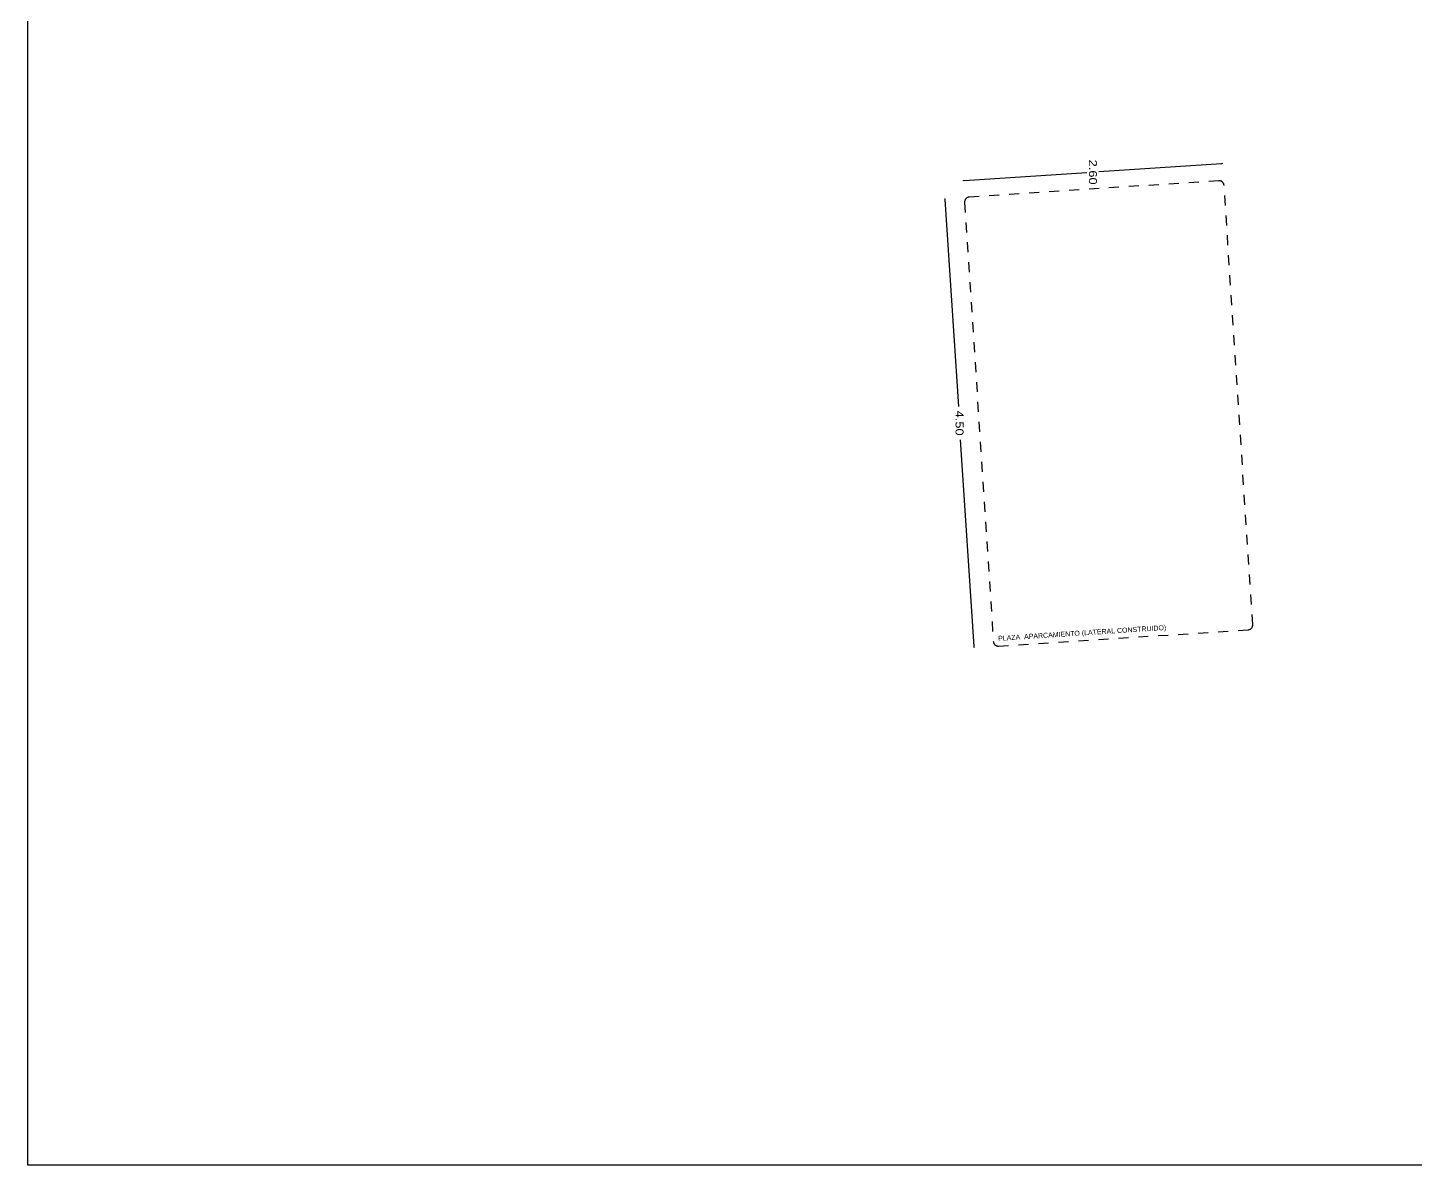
# Model space of a CAD drawing. Header units: metres. Extents: x -92 to 671, y -42 to 91.
# Drawn here: x 33.27 to 47.15, y 13.54 to 24.92 of the extents above; entities that cross this region are included whole.
import ezdxf

# ---------------------------------------------------------------- set-up
doc = ezdxf.new("R2010")
doc.units = ezdxf.units.M
doc.linetypes.add('_CONTINUOUS', pattern=[2, 1, 1])
doc.linetypes.add('RAYITAS2', pattern=[0.1875, 0.125, -0.0625])
doc.layers.add('01Texto 1', color=220, linetype='Continuous')
doc.layers.add('05Habitabilidad', color=4, linetype='RAYITAS2')
doc.styles.add('FUTURA', font='', dxfattribs={"width": 1.2})
doc.styles.get("Standard").update_dxf_attribs({"font": 'arial.ttf'})
doc.styles.get('FUTURA').set_extended_font_data('Futura Bk BT')
doc.dimstyles.new('20', dxfattribs={"dimscale": 0, "dimtxt": 0.03, "dimasz": 0.01, "dimexe": 0.2, "dimexo": 0.2, "dimgap": 0.02, "dimtad": 0, "dimtih": 1, "dimtoh": 1, "dimzin": 0, "dimdsep": 46, "dimtxsty": 'FUTURA', "dimblk": 'DOT', "dimcen": 0.1, "dimse1": 1, "dimse2": 1, "dimazin": 0, "dimtfac": 1, "dimtmove": 2, "dimatfit": 2, "dimldrblk": 'DOT', "dimfxl": 1, "dimtolj": 1, "dimarcsym": 0})

# ---------------------------------------------------------------- blocks, each defined once
blk = doc.blocks.new('PLAZA DE APARCAMIENTO LATERAL CONSTRUIDO')
at = {"layer": '05Habitabilidad', "color": 140, "ltscale": 0.5, "true_color": 0x00bfff}
for p, q in [((-66.612, -9.098), (-66.612, -11.598)), ((-62.162, -9.048), (-66.562, -9.048)), ((-62.112, -11.598), (-62.112, -9.098)), ((-66.562, -11.648), (-62.162, -11.648))]:
    blk.add_line(p, q, dxfattribs=at)
for centre, start, end in [((-66.562, -9.098), 90, 180), ((-62.162, -9.098), 0, 90), ((-66.562, -11.598), 180, 270), ((-62.162, -11.598), 270, 0)]:
    blk.add_arc(centre, 0.05, start, end, dxfattribs=at)
at = {"layer": '05Habitabilidad', "ltscale": 0.1, "insert": (-62.214, -11.598), "char_height": 0.05, "attachment_point": 1, "rotation": 90}
blk.add_mtext_dynamic_manual_height_columns('PLAZA  APARCAMIENTO (LATERAL CONSTRUIDO)', width=2.21466, gutter_width=12.5, heights=[0], dxfattribs=at)
blk = doc.blocks.new('_DOT')
at = {"color": 0, "linetype": 'ByBlock'}
blk.add_line((-0.5, 0), (-1, 0), dxfattribs=at)
at = {"color": 0, "linetype": 'ByBlock', "const_width": 0.5}
blk.add_lwpolyline([(-0.25, 0, 1), (0.25, 0, 1)], format="xyb", close=True, dxfattribs=at)
blk = doc.blocks.new('*D204')
at = {"layer": '05Habitabilidad', "color": 0, "linetype": '_CONTINUOUS', "lineweight": -2, "transparency": 16777216}
for p, q in [((42.636, 23.388), (43.864, 23.468)), ((45.211, 23.556), (43.984, 23.476))]:
    blk.add_line(p, q, dxfattribs=at)
at = {"layer": 'DEFPOINTS', "color": 0, "linetype": '_CONTINUOUS', "transparency": 16777216}
for p in [(45.221, 23.557), (45.235, 23.339), (42.641, 23.17)]:
    blk.add_point(p, dxfattribs=at)
at = {"layer": '05Habitabilidad', "color": 0, "linetype": '_CONTINUOUS', "lineweight": -2, "transparency": 16777216, "xscale": 0.01, "yscale": 0.01, "zscale": 0.01}
for p, rotation in [((45.221, 23.557), 3.740811094739981), ((42.627, 23.388), 183.7408110947399)]:
    blk.add_blockref('_DOT', p, dxfattribs=dict(at, rotation=rotation))
at = {"layer": '05Habitabilidad', "color": 0, "linetype": '_CONTINUOUS', "transparency": 16777216, "insert": (43.924, 23.472), "char_height": 0.08, "attachment_point": 5, "rotation": 270, "style": 'FUTURA'}
blk.add_mtext('\\A1;2.60', dxfattribs=at)
blk = doc.blocks.new('*D205')
at = {"layer": '05Habitabilidad', "color": 0, "linetype": '_CONTINUOUS', "lineweight": -2, "transparency": 16777216}
for p, q in [((42.444, 23.197), (42.579, 21.128)), ((42.736, 18.727), (42.601, 20.795))]:
    blk.add_line(p, q, dxfattribs=at)
at = {"layer": 'DEFPOINTS', "color": 0, "linetype": '_CONTINUOUS', "transparency": 16777216}
for p in [(42.687, 23.223), (42.981, 18.732), (42.737, 18.717)]:
    blk.add_point(p, dxfattribs=at)
at = {"layer": '05Habitabilidad', "color": 0, "linetype": '_CONTINUOUS', "lineweight": -2, "transparency": 16777216, "xscale": 0.01, "yscale": 0.01, "zscale": 0.01}
for p, rotation in [((42.443, 23.207), 93.74081109473995), ((42.737, 18.717), 273.7408110947399)]:
    blk.add_blockref('_DOT', p, dxfattribs=dict(at, rotation=rotation))
at = {"layer": '05Habitabilidad', "color": 0, "linetype": '_CONTINUOUS', "transparency": 16777216, "insert": (42.59, 20.962), "char_height": 0.08, "attachment_point": 5, "rotation": 270, "style": 'FUTURA'}
blk.add_mtext('\\A1;4.50', dxfattribs=at)

msp = doc.modelspace()

# ---------------------------------------------------------------- linework, layer by layer
at = {"layer": '01Texto 1'}
msp.add_lwpolyline([(33.273, 36.507), (102.118, 36.507), (102.118, 13.54), (33.273, 13.54)], close=True, dxfattribs=at)

# ---------------------------------------------------------------- block references
at = {"layer": '05Habitabilidad', "rotation": 273.7408110947399}
msp.add_blockref('PLAZA DE APARCAMIENTO LATERAL CONSTRUIDO', (58.607, -42.491), dxfattribs=at)

# ---------------------------------------------------------------- dimensions: what is measured, and where the dimension line sits
at = {"layer": '05Habitabilidad', "linetype": '_CONTINUOUS'}
for base, p1, p2, angle, picture, middle in [((45.221, 23.557), (42.641, 23.17), (45.235, 23.339), 3.7408, '*D204', (43.924, 23.472)), ((42.737, 18.717), (42.687, 23.223), (42.981, 18.732), 93.7408, '*D205', (42.59, 20.962))]:
    dim = msp.add_linear_dim(base=base, p1=p1, p2=p2, angle=angle, dimstyle='20', override={"dimscale": 1, "dimtxt": 0.08}, dxfattribs=at)
    dim.commit()
    dim.dimension.update_dxf_attribs({"geometry": picture, "text_midpoint": middle, "text_rotation": 270})

doc.saveas('drawing.dxf')
